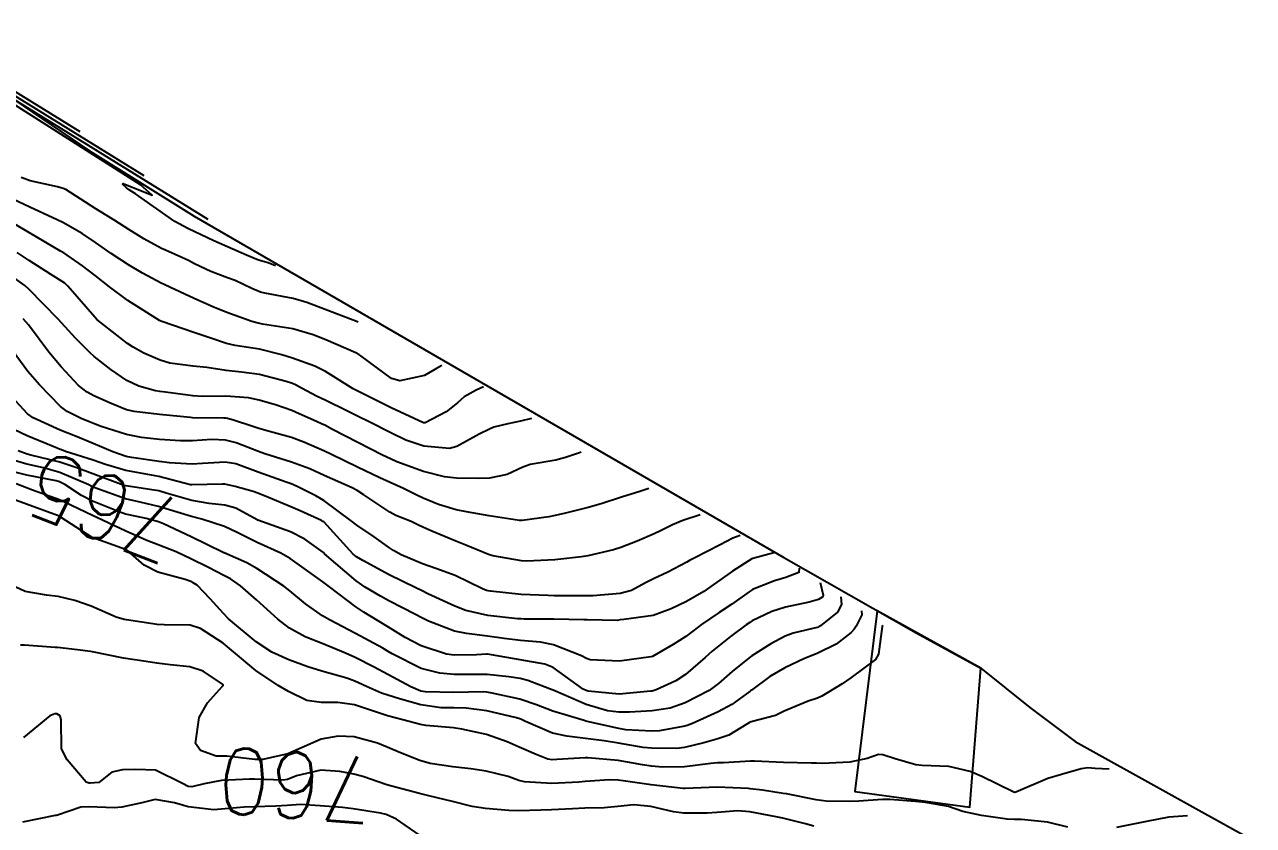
# Model space of a CAD drawing. Header units: metres. Extents: x 307586 to 320046, y 7427249 to 7434250.
# Drawn here: x 318838.8 to 318913.1, y 7430175.3 to 7430223.8 of the extents above; entities that cross this region are included whole.
import ezdxf
from ezdxf.enums import TextEntityAlignment as Align

# ---------------------------------------------------------------- set-up
doc = ezdxf.new("R2010")
doc.units = ezdxf.units.M
doc.header["$MEASUREMENT"] = 0
for name, color, linetype in [('Area', 45, 'Continuous'), ('Cotas', 45, 'Continuous'), ('Curvas de Nivel 1m', 11, 'Continuous'), ('Curvas de Nivel 5m', 15, 'Continuous'), ('Edificações', 30, 'Continuous')]:
    doc.layers.add(name, color=color, linetype=linetype)
doc.styles.add('Style-STANDARD', font='STANDARD.shx')

msp = doc.modelspace()

# ---------------------------------------------------------------- linework, layer by layer
at = {"layer": 'Area'}
msp.add_polyline3d([(318831.823, 7430223.485, 775.555), (318842.684, 7430216.133, 776.113), (318849.019, 7430212.176, 775.763), (318884.699, 7430191.526, 766.282), (318892.719, 7430186.955, 765.852), (318896.629, 7430184.832, 765.834), (318899.582, 7430182.438, 762.555), (318902.331, 7430180.396, 761.714), (318913.118, 7430174.392, 762.273)], dxfattribs=at)
at = {"layer": 'Curvas de Nivel 1m', "flags": 128}
for points, elevation in [([(318846.003, 7430214.62), (318833.3, 7430222.468)], 779), ([(318849.873, 7430211.97), (318835.013, 7430221.152)], 778), ([(318853.953, 7430209.18), (318853.497, 7430209.346), (318853.05, 7430209.48), (318852.81, 7430209.563), (318852.185, 7430209.813), (318850.219, 7430210.681), (318849.067, 7430211.237), (318848.648, 7430211.433), (318847.862, 7430211.862), (318845.469, 7430213.523), (318845.101, 7430213.779), (318844.927, 7430213.902), (318844.694, 7430214.11), (318844.731, 7430214.155), (318846.48, 7430213.45), (318845.772, 7430214.08), (318836.791, 7430219.785)], 777), ([(318858.953, 7430205.76), (318858.9, 7430205.783), (318855.845, 7430206.944), (318855.024, 7430207.191), (318853.309, 7430207.517), (318853.03, 7430207.588), (318852.512, 7430207.808), (318851.5, 7430208.286), (318851.039, 7430208.456), (318850.028, 7430208.826), (318849.047, 7430209.302), (318848.684, 7430209.489), (318847.869, 7430209.862), (318847.298, 7430210.111), (318847.056, 7430210.224), (318845.972, 7430210.797), (318845.068, 7430211.365), (318844.231, 7430211.908), (318843.084, 7430212.631), (318841.259, 7430213.789), (318841.102, 7430213.86), (318840.752, 7430213.954), (318839.106, 7430214.321), (318838.561, 7430214.523)], 776), ([(318866.533, 7430201.85), (318866.083, 7430201.643), (318865.369, 7430201.242), (318864.951, 7430200.89), (318864.269, 7430200.341), (318862.994, 7430199.679), (318862.948, 7430199.664), (318862.933, 7430199.666), (318862.899, 7430199.681), (318860.946, 7430200.574), (318859.284, 7430201.4), (318858.96, 7430201.564), (318858.653, 7430201.733), (318856.973, 7430202.775), (318856.323, 7430203.106), (318854.981, 7430203.585), (318854.338, 7430203.786), (318852.986, 7430204.124), (318851.514, 7430204.348), (318850.989, 7430204.465), (318850.04, 7430204.792), (318848.996, 7430205.144), (318847.071, 7430205.801), (318847.002, 7430205.825), (318846.971, 7430205.839), (318846.921, 7430205.871), (318845.021, 7430207.084), (318843.909, 7430207.911), (318843.04, 7430208.593), (318842.277, 7430209.163), (318841.146, 7430209.949), (318841.087, 7430209.983), (318841.053, 7430210.007), (318840.939, 7430210.066), (318839.065, 7430211.167), (318837.687, 7430211.984)], 774), ([(318869.443, 7430199.93), (318868.772, 7430199.775), (318867.998, 7430199.619), (318867.155, 7430199.404), (318866.93, 7430199.317), (318866.269, 7430198.983), (318864.919, 7430198.232), (318864.471, 7430198.111), (318862.919, 7430198.252), (318861.839, 7430198.613), (318860.926, 7430199.058), (318859.614, 7430199.723), (318858.938, 7430200.062), (318858.3, 7430200.379), (318856.952, 7430201.043), (318856.473, 7430201.275), (318855.524, 7430201.772), (318855.153, 7430201.966), (318854.966, 7430202.043), (318854.588, 7430202.163), (318852.971, 7430202.594), (318851.89, 7430202.739), (318850.968, 7430202.84), (318849.8, 7430203.012), (318848.972, 7430203.099), (318847.546, 7430203.292), (318846.977, 7430203.454), (318845.984, 7430203.885), (318845.336, 7430204.245), (318844.989, 7430204.482), (318843.144, 7430205.919), (318843.005, 7430206.057), (318841.386, 7430207.945), (318841.202, 7430208.115), (318841.036, 7430208.228), (318840.333, 7430208.664), (318839.048, 7430209.488), (318838.315, 7430209.977)], 773), ([(318872.433, 7430197.89), (318872.331, 7430197.86), (318871.484, 7430197.581), (318871.05, 7430197.449), (318870.91, 7430197.418), (318869.355, 7430197.157), (318868.903, 7430196.981), (318867.965, 7430196.551), (318866.893, 7430196.331), (318866.233, 7430196.3), (318864.893, 7430196.319), (318864.165, 7430196.397), (318862.898, 7430196.719), (318861.291, 7430197.32), (318860.91, 7430197.487), (318860.412, 7430197.715), (318858.92, 7430198.473), (318857.396, 7430199.278), (318856.931, 7430199.524), (318856.777, 7430199.598), (318856.419, 7430199.758), (318855.388, 7430200.221), (318854.942, 7430200.413), (318854.004, 7430200.733), (318852.952, 7430201.042), (318852.321, 7430201.177), (318850.947, 7430201.277), (318849.522, 7430201.269), (318848.947, 7430201.298), (318847.292, 7430201.524), (318846.95, 7430201.564), (318846.686, 7430201.61), (318845.678, 7430201.889), (318844.958, 7430202.226), (318843.973, 7430202.904), (318842.979, 7430203.682), (318842.708, 7430203.924), (318841.84, 7430204.786), (318841.001, 7430205.72), (318840.793, 7430205.952), (318839.03, 7430207.753), (318838.776, 7430207.973), (318837.045, 7430209.208)], 772), ([(318876.533, 7430195.69), (318875.999, 7430195.523), (318874.879, 7430195.166), (318873.649, 7430194.778), (318872.873, 7430194.547), (318871.484, 7430194.196), (318870.868, 7430194.054), (318870.486, 7430193.975), (318868.865, 7430193.769), (318868.705, 7430193.771), (318866.867, 7430194.034), (318865.501, 7430194.282), (318864.87, 7430194.404), (318863.817, 7430194.727), (318862.877, 7430195.115), (318862.488, 7430195.295), (318861.685, 7430195.698), (318860.888, 7430196.067), (318860.257, 7430196.351), (318858.902, 7430196.99), (318857.344, 7430197.746), (318856.915, 7430197.951), (318855.66, 7430198.509), (318854.923, 7430198.777), (318853.578, 7430199.142), (318852.928, 7430199.336), (318852.577, 7430199.453), (318851.407, 7430199.823), (318851.04, 7430199.934), (318850.934, 7430199.951), (318850.816, 7430199.95), (318848.934, 7430199.977), (318848.799, 7430199.987), (318846.936, 7430200.178), (318845.394, 7430200.349), (318844.939, 7430200.465), (318844.006, 7430200.846), (318842.947, 7430201.3), (318842.541, 7430201.518), (318842.031, 7430201.934), (318840.97, 7430203.056), (318840.234, 7430203.957), (318838.999, 7430205.603), (318838.684, 7430205.973)], 771), ([(318882.063, 7430192.85), (318881.625, 7430192.689), (318880.851, 7430192.29), (318879.269, 7430191.484), (318878.996, 7430191.333), (318878.839, 7430191.243), (318877.687, 7430190.644), (318876.824, 7430190.238), (318876.342, 7430189.995), (318875.478, 7430189.53), (318874.811, 7430189.343), (318873.155, 7430189.211), (318872.809, 7430189.205), (318871.175, 7430189.21), (318870.809, 7430189.212), (318870.441, 7430189.218), (318868.81, 7430189.286), (318866.964, 7430189.476), (318866.812, 7430189.497), (318866.706, 7430189.526), (318866.481, 7430189.635), (318864.825, 7430190.439), (318863.646, 7430190.856), (318862.835, 7430191.139), (318861.554, 7430191.693), (318861.085, 7430191.937), (318860.847, 7430192.098), (318859.911, 7430192.777), (318858.86, 7430193.481), (318858.527, 7430193.733), (318856.875, 7430194.978), (318856.385, 7430195.264), (318855.337, 7430195.773), (318855.028, 7430195.921), (318854.886, 7430195.978), (318854.595, 7430196.075), (318852.896, 7430196.695), (318851.542, 7430197.182), (318850.905, 7430197.297), (318849.536, 7430197.212), (318848.903, 7430197.177), (318847.526, 7430197.241), (318846.905, 7430197.325), (318845.236, 7430197.567), (318844.909, 7430197.632), (318844.102, 7430197.908), (318842.918, 7430198.413), (318841.847, 7430198.861), (318840.926, 7430199.222), (318839.281, 7430199.967), (318838.935, 7430200.207), (318837.305, 7430201.986)], 769), ([(318884.093, 7430191.81), (318882.824, 7430191.459), (318882.777, 7430191.441), (318881.596, 7430190.688), (318880.823, 7430190.141), (318880.423, 7430189.862), (318879.858, 7430189.474), (318878.807, 7430188.853), (318877.894, 7430188.407), (318876.798, 7430188.017), (318875.033, 7430187.774), (318874.795, 7430187.741), (318874.616, 7430187.72), (318872.795, 7430187.748), (318872.603, 7430187.753), (318870.795, 7430187.8), (318868.986, 7430187.799), (318868.795, 7430187.803), (318868.587, 7430187.82), (318866.797, 7430188.013), (318865.462, 7430188.312), (318864.802, 7430188.569), (318863.157, 7430189.329), (318862.811, 7430189.496), (318862.435, 7430189.684), (318860.825, 7430190.474), (318859.228, 7430191.333), (318858.841, 7430191.57), (318858.655, 7430191.732), (318856.862, 7430193.672), (318856.819, 7430193.707), (318856.733, 7430193.752), (318855.438, 7430194.341), (318854.871, 7430194.593), (318853.514, 7430195.156), (318852.879, 7430195.413), (318852.589, 7430195.513), (318851.503, 7430195.821), (318850.885, 7430195.959), (318850.747, 7430195.97), (318848.884, 7430195.912), (318848.812, 7430195.922), (318846.891, 7430196.422), (318846.228, 7430196.545), (318844.896, 7430196.788), (318843.66, 7430197.154), (318842.905, 7430197.415), (318841.24, 7430197.945), (318840.997, 7430198.032), (318840.914, 7430198.065), (318840.728, 7430198.139), (318838.922, 7430198.883), (318837.236, 7430199.681)], 768), ([(318886.893, 7430190.01), (318887.093, 7430189.246), (318887.064, 7430189.134), (318886.809, 7430188.982), (318886.227, 7430188.818), (318884.804, 7430188.525), (318883.981, 7430188.248), (318882.795, 7430187.686), (318882.641, 7430187.595), (318882.42, 7430187.444), (318881.487, 7430186.748), (318880.774, 7430186.187), (318880.377, 7430185.857), (318879.937, 7430185.472), (318878.753, 7430184.452), (318878.175, 7430184.069), (318876.977, 7430183.508), (318876.804, 7430183.448), (318876.742, 7430183.439), (318876.656, 7430183.425), (318874.74, 7430183.261), (318872.868, 7430183.433), (318872.742, 7430183.469), (318872.568, 7430183.562), (318870.756, 7430184.858), (318870.244, 7430185.074), (318868.76, 7430185.333), (318867.01, 7430185.628), (318866.764, 7430185.673), (318866.719, 7430185.675), (318866.108, 7430185.64), (318864.762, 7430185.608), (318864.287, 7430185.665), (318862.77, 7430186.173), (318861.79, 7430186.678), (318860.787, 7430187.302), (318860.113, 7430187.71), (318859.284, 7430188.208), (318858.801, 7430188.527), (318857.214, 7430189.746), (318856.817, 7430190.047), (318855.818, 7430190.755), (318854.838, 7430191.468), (318854.278, 7430191.786), (318852.843, 7430192.439), (318851.635, 7430193.034), (318850.856, 7430193.391), (318849.491, 7430193.844), (318848.864, 7430193.999), (318848.661, 7430194.056), (318846.87, 7430194.611), (318845.833, 7430194.846), (318844.875, 7430195.073), (318843.079, 7430195.72), (318842.882, 7430195.797), (318842.801, 7430195.84), (318842.643, 7430195.924), (318840.894, 7430196.67), (318839.918, 7430196.939), (318838.901, 7430197.164), (318837.242, 7430197.653)], 766), ([(318885.633, 7430190.88), (318885.617, 7430190.622), (318884.826, 7430190.305), (318884.142, 7430190.108), (318882.815, 7430189.585), (318882.724, 7430189.531), (318882.601, 7430189.442), (318881.559, 7430188.699), (318880.8, 7430188.201), (318879.731, 7430187.476), (318879.205, 7430187.065), (318878.782, 7430186.747), (318878.01, 7430186.262), (318876.763, 7430185.538), (318876.743, 7430185.53), (318876.653, 7430185.512), (318874.76, 7430185.242), (318872.984, 7430185.335), (318872.761, 7430185.413), (318872.466, 7430185.563), (318870.773, 7430186.245), (318869.972, 7430186.395), (318868.776, 7430186.503), (318867.783, 7430186.614), (318866.78, 7430186.761), (318865.506, 7430186.926), (318864.784, 7430187.059), (318863.194, 7430187.676), (318862.795, 7430187.872), (318862.411, 7430188.069), (318860.805, 7430188.904), (318860.291, 7430189.191), (318859.369, 7430189.722), (318858.819, 7430190.105), (318856.916, 7430191.749), (318856.844, 7430191.815), (318855.719, 7430192.634), (318854.856, 7430193.081), (318852.881, 7430193.781), (318852.863, 7430193.787), (318852.842, 7430193.8), (318851.554, 7430194.504), (318850.872, 7430194.692), (318849.928, 7430194.783), (318848.874, 7430194.978), (318847.326, 7430195.418), (318846.88, 7430195.55), (318846.612, 7430195.606), (318844.883, 7430195.859), (318844.729, 7430195.902), (318842.893, 7430196.592), (318841.859, 7430196.975), (318840.903, 7430197.298), (318839.151, 7430197.725), (318838.91, 7430197.783), (318838.376, 7430197.975)], 767), ([(318889.413, 7430188.29), (318889.414, 7430188.05), (318889.078, 7430187.366), (318888.969, 7430187.188), (318888.787, 7430186.984), (318887.878, 7430186.277), (318886.768, 7430185.728), (318886.523, 7430185.637), (318885.959, 7430185.402), (318884.757, 7430184.849), (318883.85, 7430184.331), (318882.744, 7430183.503), (318882.709, 7430183.474), (318882.668, 7430183.441), (318881.551, 7430182.635), (318880.73, 7430182.181), (318879.169, 7430181.483), (318878.852, 7430181.357), (318878.72, 7430181.32), (318877.19, 7430181.031), (318876.715, 7430181.009), (318875.149, 7430181.101), (318874.717, 7430181.168), (318872.981, 7430181.557), (318872.724, 7430181.625), (318872.631, 7430181.654), (318870.729, 7430182.221), (318869.74, 7430182.602), (318868.736, 7430182.942), (318867.049, 7430183.318), (318866.74, 7430183.382), (318866.505, 7430183.398), (318864.74, 7430183.359), (318863.031, 7430183.386), (318862.74, 7430183.434), (318862.138, 7430183.686), (318860.75, 7430184.45), (318859.925, 7430184.883), (318858.76, 7430185.464), (318858.178, 7430185.736), (318856.771, 7430186.309), (318855.733, 7430186.722), (318854.785, 7430187.239), (318854.081, 7430187.787), (318852.804, 7430188.954), (318851.838, 7430189.81), (318851.231, 7430190.23), (318850.819, 7430190.441), (318849.893, 7430190.909), (318848.829, 7430191.446), (318847.927, 7430191.859), (318846.839, 7430192.296), (318846.168, 7430192.555), (318844.851, 7430193.126), (318843.174, 7430193.917), (318842.864, 7430194.055), (318841.594, 7430194.663), (318840.874, 7430195.02), (318839.246, 7430195.599), (318838.881, 7430195.732), (318838.25, 7430195.976)], 764), ([(318890.663, 7430187.43), (318890.666, 7430187.405), (318890.651, 7430187.342), (318890.436, 7430185.677), (318890.251, 7430185.348), (318888.752, 7430184.235), (318888.242, 7430183.881), (318887.415, 7430183.383), (318887.003, 7430183.124), (318886.739, 7430183.01), (318886.172, 7430182.834), (318884.731, 7430182.225), (318884.191, 7430181.963), (318882.724, 7430181.58), (318882.624, 7430181.541), (318882.472, 7430181.443), (318881.385, 7430180.781), (318880.709, 7430180.546), (318879.866, 7430180.312), (318878.701, 7430180.026), (318878.221, 7430179.974), (318876.7, 7430179.979), (318876.195, 7430180.023), (318874.704, 7430180.283), (318873.826, 7430180.429), (318872.708, 7430180.577), (318871.572, 7430180.71), (318870.713, 7430180.891), (318869.083, 7430181.605), (318868.838, 7430181.723), (318868.724, 7430181.764), (318868.521, 7430181.816), (318866.729, 7430182.247), (318865.486, 7430182.404), (318864.73, 7430182.416), (318863.97, 7430182.428), (318862.732, 7430182.602), (318861.455, 7430182.973), (318860.738, 7430183.192), (318860.354, 7430183.321), (318859.454, 7430183.719), (318858.966, 7430183.948), (318858.746, 7430184.048), (318858.253, 7430184.23), (318856.752, 7430184.637), (318855.9, 7430184.908), (318854.758, 7430185.325), (318853.729, 7430185.79), (318852.772, 7430186.42), (318851.108, 7430187.817), (318850.796, 7430188.133), (318850.003, 7430189.031), (318849.197, 7430189.844), (318848.96, 7430189.994), (318848.815, 7430190.07), (318848.48, 7430190.19), (318846.821, 7430190.636), (318846.001, 7430191.059), (318845.038, 7430191.897), (318844.835, 7430192.022), (318844.647, 7430192.091), (318842.845, 7430192.724), (318840.985, 7430193.948), (318840.911, 7430193.997), (318840.864, 7430194.019), (318840.753, 7430194.062), (318838.871, 7430194.746), (318837.67, 7430195.187)], 763), ([(318904.383, 7430178.72), (318903.551, 7430178.758), (318903.095, 7430178.79), (318902.688, 7430178.738), (318901.504, 7430178.393), (318900.682, 7430178.139), (318898.745, 7430177.32), (318898.673, 7430177.298), (318898.612, 7430177.312), (318896.683, 7430178.262), (318895.984, 7430178.579), (318894.689, 7430178.877), (318893.076, 7430178.93), (318892.689, 7430178.969), (318891.432, 7430179.333), (318890.697, 7430179.586), (318890.438, 7430179.602), (318889.75, 7430179.354), (318888.691, 7430179.134), (318887.028, 7430179.049), (318886.69, 7430179.067), (318886.379, 7430179.084), (318884.69, 7430179.109), (318882.935, 7430179.193), (318882.69, 7430179.193), (318881.045, 7430179.101), (318880.689, 7430179.091), (318880.28, 7430179.057), (318878.687, 7430178.853), (318877.359, 7430178.831), (318876.687, 7430178.893), (318876.15, 7430178.98), (318874.69, 7430179.236), (318872.846, 7430179.404), (318872.691, 7430179.402), (318870.975, 7430179.292), (318870.69, 7430179.281), (318870.425, 7430179.319), (318869.717, 7430179.595), (318868.699, 7430180.037), (318867.955, 7430180.367), (318866.711, 7430180.817), (318865.224, 7430181.144), (318864.716, 7430181.206), (318863.042, 7430181.353), (318862.719, 7430181.415), (318861.654, 7430181.691), (318860.725, 7430181.939), (318859.391, 7430182.382), (318858.732, 7430182.597), (318857.723, 7430182.75), (318856.733, 7430182.747), (318855.842, 7430182.871), (318854.739, 7430183.404), (318854.109, 7430183.786), (318852.752, 7430184.685), (318851.412, 7430185.814), (318850.771, 7430186.348), (318849.404, 7430187.221), (318848.787, 7430187.434), (318847.205, 7430187.448), (318846.787, 7430187.474), (318844.939, 7430187.749), (318844.791, 7430187.772), (318844.311, 7430187.905), (318842.799, 7430188.568), (318841.809, 7430188.924), (318840.805, 7430189.156), (318840.093, 7430189.238), (318838.808, 7430189.47), (318837.672, 7430189.981)], 762), ([(318901.879, 7430175.208), (318900.656, 7430175.507), (318899.087, 7430175.673), (318898.657, 7430175.667), (318898.213, 7430175.698), (318896.659, 7430175.914), (318895.53, 7430176.161), (318894.66, 7430176.463), (318893.278, 7430176.7), (318892.664, 7430176.75), (318891.117, 7430176.885), (318890.666, 7430176.879), (318889.251, 7430176.774), (318888.664, 7430176.752), (318887.271, 7430176.777), (318886.665, 7430176.85), (318884.875, 7430177.212), (318884.67, 7430177.244), (318883.41, 7430177.433), (318882.674, 7430177.53), (318882.574, 7430177.541), (318880.675, 7430177.62), (318878.732, 7430177.548), (318878.673, 7430177.542), (318878.62, 7430177.544), (318876.676, 7430177.77), (318875.124, 7430177.98), (318874.678, 7430178.041), (318874.155, 7430178.069), (318872.677, 7430177.967), (318872.308, 7430177.933), (318870.676, 7430177.847), (318869.016, 7430177.945), (318868.677, 7430178.034), (318868.017, 7430178.279), (318866.683, 7430178.599), (318865.772, 7430178.732), (318864.685, 7430178.845), (318863.305, 7430179.055), (318862.688, 7430179.235), (318861.513, 7430179.692), (318860.698, 7430180.04), (318860.114, 7430180.297), (318858.707, 7430180.672), (318857.739, 7430180.708), (318856.705, 7430180.524), (318855.009, 7430179.775), (318854.692, 7430179.641), (318853.179, 7430179.304), (318852.688, 7430179.297), (318851.003, 7430179.504), (318850.69, 7430179.504), (318850.364, 7430179.499), (318849.414, 7430179.839), (318849.115, 7430180.262), (318849.32, 7430181.841), (318849.83, 7430182.729), (318850.742, 7430183.734), (318850.782, 7430183.78), (318850.771, 7430183.82), (318850.743, 7430183.852), (318849.561, 7430184.648), (318848.754, 7430184.914), (318847.58, 7430185.036), (318846.756, 7430185.137), (318846.113, 7430185.236), (318844.758, 7430185.438), (318842.865, 7430185.815), (318842.762, 7430185.833), (318841.972, 7430185.928), (318840.765, 7430186.073), (318840.624, 7430186.083), (318838.767, 7430186.224), (318838.519, 7430186.22)], 761), ([(318862.634, 7430174.75), (318861.267, 7430175.694), (318860.647, 7430175.975), (318860.297, 7430176.056), (318858.652, 7430176.31), (318858.005, 7430176.384), (318856.654, 7430176.491), (318855.468, 7430176.581), (318854.654, 7430176.523), (318853.974, 7430176.466), (318852.652, 7430176.436), (318852.048, 7430176.41), (318850.65, 7430176.288), (318850.216, 7430176.26), (318848.652, 7430176.432), (318847.84, 7430176.673), (318846.658, 7430176.868), (318845.852, 7430176.685), (318844.651, 7430176.407), (318844.178, 7430176.377), (318842.651, 7430176.43), (318842.17, 7430176.405), (318840.752, 7430175.939), (318840.678, 7430175.905), (318840.643, 7430175.904), (318840.608, 7430175.905), (318838.638, 7430175.503)], 759), ([(318909.133, 7430175.88), (318907.994, 7430175.802), (318906.657, 7430175.548), (318904.841, 7430175.177)], 761)]:
    msp.add_lwpolyline(points, dxfattribs=dict(at, elevation=elevation))
at = {"layer": 'Curvas de Nivel 5m', "flags": 128}
for points, elevation in [([(318842.123, 7430217.28), (318831.605, 7430223.772)], 780), ([(318864.013, 7430203.15), (318863.694, 7430202.955), (318862.971, 7430202.534), (318861.47, 7430202.205), (318860.969, 7430202.351), (318859.111, 7430203.729), (318858.984, 7430203.816), (318858.813, 7430203.903), (318856.992, 7430204.689), (318856.229, 7430204.996), (318854.999, 7430205.362), (318853.152, 7430205.648), (318853.002, 7430205.675), (318852.897, 7430205.697), (318852.515, 7430205.807), (318851.011, 7430206.353), (318850.156, 7430206.699), (318849.023, 7430207.2), (318847.591, 7430207.864), (318847.21, 7430208.044), (318847.036, 7430208.13), (318845.891, 7430208.737), (318845.046, 7430209.224), (318844.005, 7430209.91), (318843.06, 7430210.583), (318842.255, 7430211.123), (318841.071, 7430211.792), (318840.744, 7430211.953), (318839.084, 7430212.713), (318837.701, 7430213.376)], 775), ([(318879.633, 7430194.1), (318878.588, 7430193.77), (318877.959, 7430193.499), (318877.238, 7430193.127), (318876.857, 7430192.947), (318875.839, 7430192.512), (318874.849, 7430192.121), (318874.404, 7430191.988), (318872.844, 7430191.631), (318872.453, 7430191.564), (318871.025, 7430191.394), (318870.84, 7430191.382), (318869.148, 7430191.295), (318868.839, 7430191.317), (318867.103, 7430191.627), (318866.844, 7430191.707), (318865.468, 7430192.27), (318864.851, 7430192.512), (318863.412, 7430193.12), (318862.86, 7430193.356), (318862.639, 7430193.46), (318862.147, 7430193.691), (318861.233, 7430194.071), (318860.868, 7430194.266), (318859.294, 7430195.311), (318858.881, 7430195.575), (318858.58, 7430195.733), (318856.894, 7430196.489), (318856.016, 7430196.879), (318854.906, 7430197.301), (318853.295, 7430197.796), (318852.914, 7430197.933), (318851.569, 7430198.47), (318850.921, 7430198.632), (318850.101, 7430198.658), (318848.92, 7430198.582), (318848.201, 7430198.577), (318846.921, 7430198.66), (318845.828, 7430198.792), (318844.924, 7430198.972), (318843.402, 7430199.442), (318842.93, 7430199.639), (318842.727, 7430199.719), (318842.178, 7430199.931), (318841.342, 7430200.349), (318840.94, 7430200.66), (318839.662, 7430201.963), (318838.965, 7430202.778), (318838.082, 7430203.979)], 770), ([(318888.153, 7430189.15), (318888.202, 7430188.674), (318887.958, 7430188.222), (318886.917, 7430187.389), (318886.844, 7430187.338), (318886.792, 7430187.313), (318885.262, 7430186.936), (318884.783, 7430186.758), (318883.913, 7430186.291), (318882.765, 7430185.565), (318882.691, 7430185.513), (318882.599, 7430185.442), (318881.574, 7430184.633), (318880.747, 7430183.893), (318880.18, 7430183.468), (318878.735, 7430182.725), (318877.817, 7430182.414), (318876.73, 7430182.241), (318875.372, 7430182.173), (318874.729, 7430182.166), (318874.036, 7430182.241), (318872.734, 7430182.636), (318870.887, 7430183.433), (318870.742, 7430183.492), (318870.677, 7430183.516), (318870.518, 7430183.583), (318869.222, 7430184.077), (318868.749, 7430184.192), (318868.061, 7430184.305), (318866.751, 7430184.452), (318865.546, 7430184.443), (318864.751, 7430184.447), (318863.891, 7430184.529), (318862.754, 7430184.814), (318861.002, 7430185.698), (318860.765, 7430185.842), (318860.44, 7430186.033), (318858.781, 7430186.933), (318857.209, 7430187.746), (318856.795, 7430187.985), (318855.762, 7430188.725), (318854.81, 7430189.511), (318854.459, 7430189.784), (318852.823, 7430190.853), (318852.213, 7430191.192), (318850.833, 7430191.802), (318850.814, 7430191.812), (318850.775, 7430191.831), (318848.847, 7430192.765), (318847.172, 7430193.553), (318846.86, 7430193.677), (318846.117, 7430193.881), (318845.067, 7430194.099), (318844.865, 7430194.149), (318844.489, 7430194.282), (318842.873, 7430194.93), (318842.212, 7430195.266), (318841.209, 7430195.945), (318840.885, 7430196.107), (318840.672, 7430196.167), (318838.891, 7430196.501), (318838.181, 7430196.69)], 765), ([(318886.511, 7430175.262), (318886.025, 7430175.399), (318884.648, 7430175.747), (318884.241, 7430175.832), (318882.653, 7430176.135), (318881.912, 7430176.189), (318880.652, 7430176.096), (318880.071, 7430176.049), (318878.651, 7430176.042), (318878.019, 7430176.13), (318876.657, 7430176.448), (318875.627, 7430176.557), (318874.657, 7430176.461), (318873.828, 7430176.376), (318872.655, 7430176.347), (318871.913, 7430176.309), (318870.653, 7430176.251), (318870.006, 7430176.236), (318868.652, 7430176.195), (318868.056, 7430176.212), (318866.653, 7430176.328), (318865.838, 7430176.459), (318864.659, 7430176.752), (318863.231, 7430177.108), (318862.666, 7430177.242), (318860.913, 7430177.698), (318860.674, 7430177.772), (318859.221, 7430178.264), (318858.68, 7430178.405), (318857.839, 7430178.581), (318856.682, 7430178.653), (318855.211, 7430178.304), (318854.676, 7430178.094), (318854.414, 7430178.044), (318852.676, 7430178.099), (318852.365, 7430178.114), (318850.675, 7430178.036), (318849.625, 7430177.836), (318848.879, 7430177.637), (318848.67, 7430177.659), (318848.32, 7430177.854), (318846.681, 7430178.649), (318845.486, 7430178.693), (318844.681, 7430178.67), (318844.049, 7430178.536), (318843.249, 7430177.914), (318842.73, 7430177.861), (318842.672, 7430177.866), (318842.491, 7430177.922), (318841.333, 7430179.287), (318841.006, 7430179.937), (318840.977, 7430181.67), (318840.908, 7430181.938), (318840.715, 7430182.062), (318840.602, 7430182.055), (318840.286, 7430181.946), (318838.7, 7430180.638)], 760)]:
    msp.add_lwpolyline(points, dxfattribs=dict(at, elevation=elevation))
at = {"layer": 'Edificações', "elevation": 765.979}
msp.add_lwpolyline([(318890.35, 7430188.305), (318889.01, 7430177.36), (318895.949, 7430176.408), (318896.629, 7430184.832)], close=True, dxfattribs=at)

# ---------------------------------------------------------------- texts
at = {"layer": 'Cotas', "style": 'Style-STANDARD'}
for s, rotation, p in [('765', 159.1548, (318843.579, 7430194.554, 765)), ('760', 175.88337, (318855.161, 7430177.74, 760))]:
    msp.add_text(s, height=4, rotation=rotation, dxfattribs=at).set_placement(p, align=Align.MIDDLE_CENTER)

doc.saveas('drawing.dxf')
